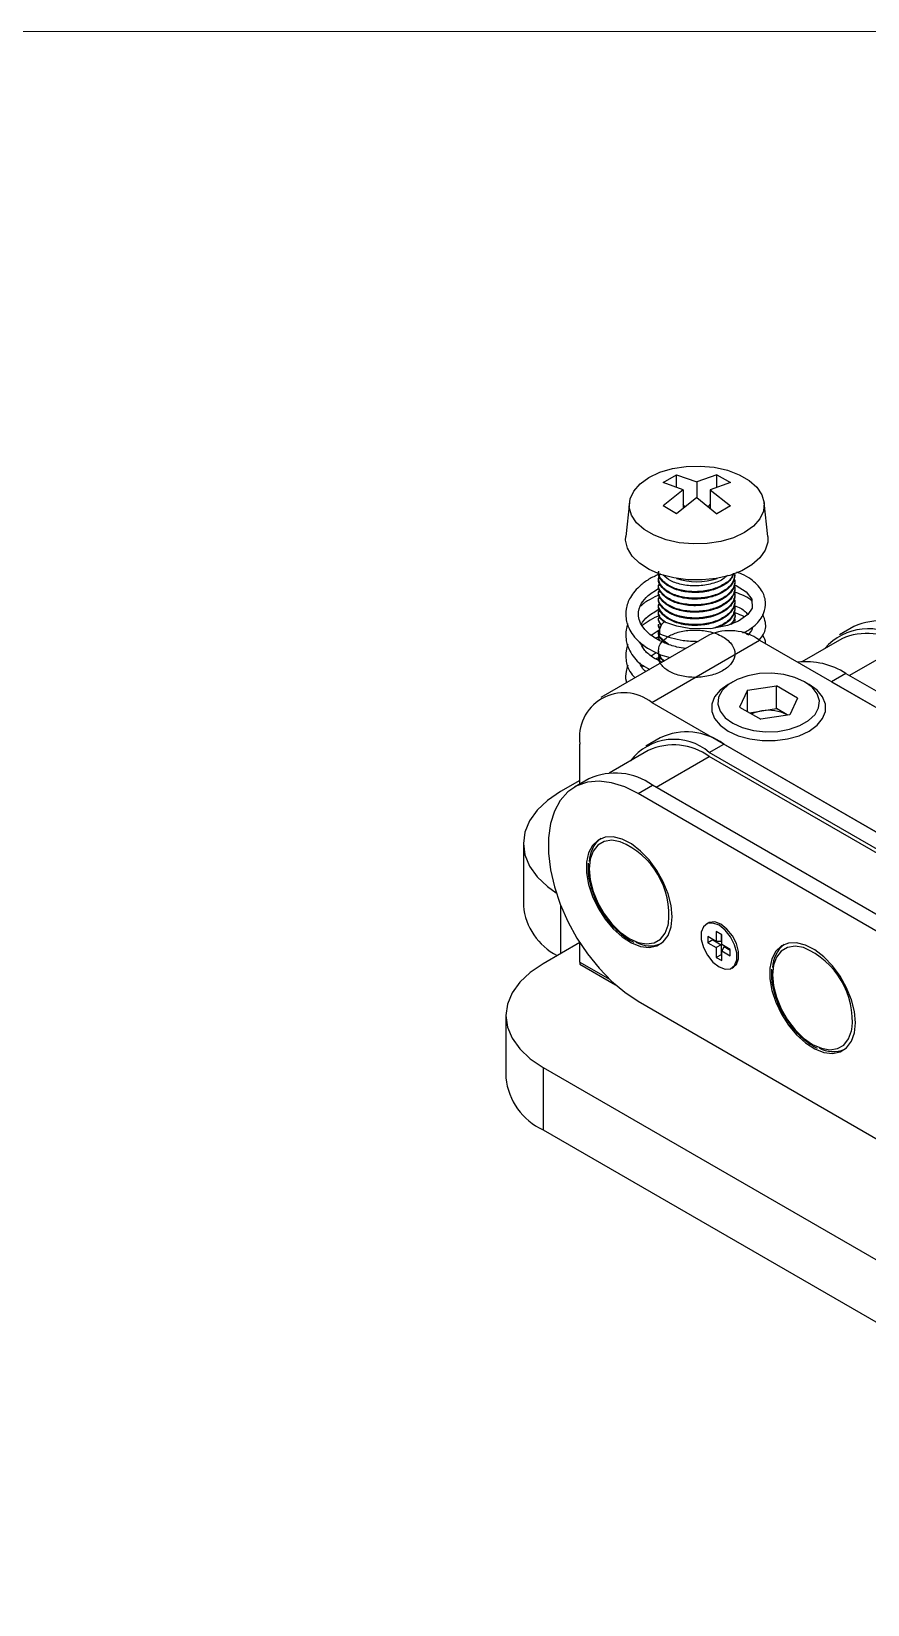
# Model space of a CAD drawing. Header units: millimetres. Extents: x 5 to 292, y 4 to 204.
# Drawn here: x 160.5 to 193.4, y 142.6 to 204.5 of the extents above; entities that cross this region are included whole.
import ezdxf

# ---------------------------------------------------------------- set-up
doc = ezdxf.new("R2010")
doc.units = ezdxf.units.MM

msp = doc.modelspace()

# ---------------------------------------------------------------- linework, layer by layer
at = {"color": 7, "linetype": 'Continuous', "lineweight": 18}
msp.add_line((4.92, 204.48), (291.92, 204.48), dxfattribs=at)
at = {"color": 7, "linetype": 'Continuous', "lineweight": 25}
for p, q in [((185.389, 186.744), (185.919, 187.05)), ((185.919, 187.05), (186.714, 186.768)), ((185.919, 186.556), (185.919, 187.05)), ((187.51, 187.05), (186.714, 186.768)), ((187.51, 187.05), (188.04, 186.744)), ((187.51, 186.556), (187.51, 187.05)), ((186.184, 186.462), (185.389, 186.744)), ((186.184, 186.462), (185.389, 185.826)), ((186.184, 186.462), (186.184, 185.731)), ((186.714, 186.768), (186.714, 186.156)), ((188.04, 186.744), (187.245, 186.462)), ((187.245, 186.462), (188.04, 185.826)), ((187.245, 186.462), (187.245, 185.731)), ((184.063, 185.956), (183.92, 184.625)), ((185.919, 185.519), (185.389, 185.826)), ((186.714, 186.156), (185.919, 185.519)), ((186.252, 185.786), (186.184, 185.884)), ((186.714, 186.156), (187.51, 185.519)), ((187.179, 185.784), (187.245, 185.882)), ((188.04, 185.826), (187.51, 185.519)), ((189.509, 184.625), (189.366, 185.956)), ((188.214, 183.093), (188.214, 183.126)), ((185.214, 182.996), (185.214, 182.964)), ((185.214, 182.737), (185.214, 182.704)), ((185.214, 182.478), (185.214, 182.445)), ((188.214, 182.834), (188.214, 182.866)), ((188.214, 182.575), (188.214, 182.607)), ((185.214, 182.218), (185.214, 182.186)), ((185.214, 181.959), (185.214, 181.927)), ((188.214, 182.316), (188.214, 182.348)), ((188.214, 182.056), (188.214, 182.089)), ((185.214, 181.7), (185.214, 181.667)), ((185.214, 181.441), (185.214, 181.408)), ((188.214, 181.797), (188.214, 181.829)), ((188.214, 181.538), (188.214, 181.57)), ((188.214, 181.279), (188.214, 181.311)), ((187.189, 180.741), (182.947, 178.292)), ((184.921, 180.744), (185.233, 180.951)), ((185.193, 180.67), (185.104, 180.626)), ((185.214, 181.181), (185.214, 181.149)), ((185.214, 180.922), (185.214, 180.89)), ((185.214, 180.663), (185.214, 180.63)), ((192.893, 181.086), (192.327, 180.759)), ((184.64, 180.349), (184.573, 180.302)), ((184.921, 179.927), (185.123, 180.062)), ((184.947, 178.094), (189.189, 180.543)), ((189.189, 180.543), (244.626, 148.54)), ((192.418, 180.601), (190.855, 179.699)), ((184.64, 179.532), (184.573, 179.485)), ((185.201, 179.857), (185.104, 179.81)), ((185.214, 179.885), (185.214, 179.853)), ((185.291, 179.963), (185.664, 179.861)), ((188.128, 178.91), (187.952, 178.808)), ((191.134, 178.808), (190.957, 178.91)), ((192.583, 179.237), (192.018, 178.911)), ((192.018, 178.911), (241.798, 150.173)), ((192.583, 179.237), (242.364, 150.5)), ((188.708, 178.576), (188.402, 177.918)), ((188.708, 178.576), (189.848, 178.753)), ((188.708, 177.741), (188.708, 178.576)), ((190.683, 178.271), (189.848, 178.753)), ((189.848, 177.854), (189.848, 178.753)), ((190.683, 178.271), (190.378, 177.612)), ((184.947, 178.094), (240.384, 146.091)), ((188.402, 177.918), (189.237, 177.436)), ((188.795, 177.691), (189.278, 177.766)), ((190.378, 177.612), (189.237, 177.436)), ((189.278, 177.766), (189.848, 177.854)), ((190.266, 177.613), (189.848, 177.854)), ((190.29, 177.599), (190.266, 177.613)), ((190.291, 177.599), (190.266, 177.613)), ((182.118, 174.886), (182.118, 176.461)), ((185.275, 176.709), (184.71, 176.382)), ((187.209, 176.135), (187.775, 176.461)), ((237.555, 147.724), (187.775, 176.461)), ((184.81, 176.209), (183.275, 175.323)), ((236.99, 147.397), (187.209, 176.135)), ((236.99, 147.234), (187.209, 175.971)), ((182.475, 175.092), (181.909, 174.766)), ((182.118, 175.031), (181.358, 174.592)), ((184.409, 174.518), (184.975, 174.845)), ((234.19, 145.781), (184.409, 174.518)), ((234.755, 146.107), (184.975, 174.845)), ((179.894, 172.551), (179.894, 170.101)), ((187.162, 169.424), (187.091, 169.383)), ((187.485, 168.701), (187.149, 168.895)), ((187.149, 168.895), (187.149, 168.65)), ((187.485, 169.089), (187.485, 168.701)), ((187.697, 168.966), (187.485, 169.089)), ((187.678, 168.977), (187.678, 168.693)), ((187.697, 168.578), (187.697, 168.966)), ((182.112, 168.659), (180.669, 167.826)), ((182.118, 167.887), (182.118, 168.649)), ((184.041, 168.781), (184.087, 168.749)), ((184.087, 168.749), (184.238, 168.672)), ((187.342, 168.761), (187.149, 168.65)), ((187.149, 168.65), (187.485, 168.456)), ((187.342, 168.783), (187.342, 168.761)), ((187.342, 168.761), (187.678, 168.567)), ((187.678, 168.693), (187.485, 168.701)), ((187.678, 168.567), (187.485, 168.456)), ((187.485, 168.456), (187.485, 168.068)), ((187.678, 168.567), (187.678, 168.179)), ((188.033, 168.384), (187.697, 168.578)), ((187.787, 168.504), (187.697, 168.333)), ((187.697, 167.945), (187.697, 168.333)), ((187.697, 168.333), (188.033, 168.139)), ((187.787, 168.504), (188.033, 168.362)), ((188.033, 168.139), (188.033, 168.384)), ((182.118, 167.887), (182.118, 167.805)), ((182.118, 167.887), (183.286, 167.213)), ((182.118, 167.805), (183.524, 166.994)), ((187.678, 168.179), (187.485, 168.068)), ((187.485, 168.068), (187.697, 167.945)), ((187.678, 168.179), (187.697, 168.168)), ((188.091, 167.651), (188.162, 167.692)), ((179.204, 165.785), (179.204, 163.335)), ((184.409, 166.353), (201.521, 156.474)), ((191.254, 164.617), (191.299, 164.585)), ((191.299, 164.585), (191.45, 164.508)), ((180.669, 163.744), (236.177, 131.7)), ((180.669, 163.744), (180.669, 161.294)), ((180.669, 161.294), (236.177, 129.25))]:
    msp.add_line(p, q, dxfattribs=at)
at = {"color": 8, "linetype": 'Continuous', "lineweight": 25}
for p, q in [((194.818, 180.364), (192.725, 179.155)), ((185.116, 174.763), (187.209, 175.971)), ((181.358, 170.134), (181.358, 168.224))]:
    msp.add_line(p, q, dxfattribs=at)
at = {"color": 7, "linetype": 'Continuous', "lineweight": 25, "flags": 128}
for points in [[(184.836, 186.945), (185.267, 187.147), (185.762, 187.293), (186.299, 187.376), (186.853, 187.392), (187.402, 187.342), (187.921, 187.227), (188.386, 187.053), (188.779, 186.826), (189.082, 186.557), (189.281, 186.258), (189.368, 185.941), (189.339, 185.621), (189.195, 185.311), (188.943, 185.025), (188.593, 184.776), (188.161, 184.574), (187.667, 184.429), (187.13, 184.346), (186.575, 184.329), (186.027, 184.379), (185.508, 184.494), (185.042, 184.669), (184.65, 184.896), (184.347, 185.164), (184.148, 185.464), (184.061, 185.78), (184.09, 186.101), (184.234, 186.41), (184.486, 186.696), (184.836, 186.945)], [(189.509, 184.625), (189.506, 184.402), (189.406, 184.081), (189.196, 183.777), (188.884, 183.504), (188.484, 183.272), (188.011, 183.092), (187.485, 182.971), (186.927, 182.913), (186.361, 182.922), (185.809, 182.996), (185.294, 183.132), (184.837, 183.326), (184.458, 183.568), (184.17, 183.85), (183.987, 184.16), (183.915, 184.484), (183.92, 184.625)], [(188.179, 182.727), (188.259, 182.702), (188.657, 182.453), (188.885, 182.153), (188.889, 181.805), (188.72, 181.555), (188.353, 181.29), (187.922, 181.117), (187.275, 180.994), (186.42, 181.004), (185.936, 181.094), (185.461, 181.249), (185.461, 181.249)], [(185.46, 181.25), (185.425, 181.25), (185.376, 181.219), (185.326, 181.156), (185.284, 181.071), (185.256, 180.979), (185.246, 180.891)], [(185.246, 180.891), (185.256, 180.822), (185.284, 180.783), (185.291, 180.779)], [(187.952, 178.808), (187.638, 178.581), (187.419, 178.319), (187.307, 178.035), (187.307, 177.745), (187.419, 177.461), (187.638, 177.199), (187.952, 176.972), (188.346, 176.79), (188.8, 176.664), (189.291, 176.599), (189.795, 176.599), (190.286, 176.664), (190.74, 176.79), (191.134, 176.972), (191.448, 177.199), (191.667, 177.461), (191.779, 177.745), (191.779, 178.035), (191.667, 178.319), (191.448, 178.581), (191.134, 178.809), (191.134, 178.809)], [(187.952, 178.808), (187.638, 178.581), (187.419, 178.319), (187.307, 178.035), (187.307, 177.745), (187.419, 177.461), (187.638, 177.199), (187.952, 176.972), (188.346, 176.79), (188.8, 176.664), (189.291, 176.599), (189.795, 176.599), (190.286, 176.664), (190.74, 176.79), (191.134, 176.972)], [(190.957, 178.911), (190.578, 179.082), (190.138, 179.196), (189.664, 179.247), (189.182, 179.23), (188.722, 179.147), (188.309, 179.003), (187.968, 178.806), (187.719, 178.568), (187.576, 178.302), (187.547, 178.024), (187.633, 177.751), (187.831, 177.497), (188.129, 177.278), (188.508, 177.106), (188.948, 176.992), (189.422, 176.942), (189.903, 176.959), (190.364, 177.041), (190.776, 177.185), (191.117, 177.382), (191.367, 177.62), (191.51, 177.886), (191.539, 178.164), (191.452, 178.438), (191.254, 178.692), (190.957, 178.911)], [(191.134, 176.972), (191.448, 177.199), (191.667, 177.461), (191.779, 177.745), (191.779, 178.035), (191.667, 178.319), (191.448, 178.581), (191.134, 178.808)], [(181.358, 174.592), (180.849, 174.247), (180.439, 173.861), (180.138, 173.443), (179.955, 173.002), (179.894, 172.551), (179.955, 172.099), (180.138, 171.659), (180.439, 171.24), (180.849, 170.854), (181.188, 170.613)], [(184.409, 174.518), (183.882, 174.777), (183.367, 174.939), (182.875, 175), (182.418, 174.959), (182.004, 174.817), (181.645, 174.577), (181.347, 174.245), (181.118, 173.827), (180.962, 173.334), (180.884, 172.776), (180.884, 172.166), (180.962, 171.517), (181.118, 170.844), (181.347, 170.162), (181.645, 169.486), (182.004, 168.831), (182.418, 168.212), (182.875, 167.643), (183.367, 167.136), (183.882, 166.703), (184.409, 166.353)], [(185.742, 169.666), (185.703, 170.108), (185.586, 170.574), (185.398, 171.043), (185.147, 171.494), (184.846, 171.904), (184.507, 172.256), (184.147, 172.532), (183.783, 172.719), (183.431, 172.809), (183.109, 172.798), (182.831, 172.686), (182.611, 172.478), (182.458, 172.184), (182.379, 171.818), (182.379, 171.397), (182.458, 170.94), (182.611, 170.47), (182.831, 170.007), (183.109, 169.574), (183.431, 169.191), (183.783, 168.875), (184.147, 168.642), (184.507, 168.503), (184.846, 168.463), (185.147, 168.525), (185.398, 168.686), (185.586, 168.938), (185.703, 169.27), (185.742, 169.666)], [(187.591, 167.7), (187.833, 167.61), (188.046, 167.629), (188.204, 167.755), (188.288, 167.973), (188.288, 168.257), (188.204, 168.572), (188.046, 168.88), (187.833, 169.145), (187.591, 169.334), (187.349, 169.424), (187.137, 169.405), (186.979, 169.279), (186.895, 169.061), (186.895, 168.777), (186.979, 168.462), (187.137, 168.154), (187.349, 167.889), (187.591, 167.7)], [(188.162, 167.692), (188.274, 167.796), (188.358, 168.014), (188.358, 168.298), (188.274, 168.613), (188.116, 168.921), (187.904, 169.186), (187.662, 169.374), (187.42, 169.465), (187.207, 169.446), (187.162, 169.424)], [(192.955, 165.502), (192.915, 165.944), (192.799, 166.41), (192.611, 166.88), (192.36, 167.33), (192.058, 167.741), (191.719, 168.092), (191.36, 168.368), (190.995, 168.555), (190.644, 168.645), (190.322, 168.634), (190.044, 168.522), (189.823, 168.314), (189.67, 168.02), (189.592, 167.654), (189.592, 167.233), (189.67, 166.777), (189.823, 166.306), (190.044, 165.844), (190.322, 165.41), (190.644, 165.027), (190.995, 164.712), (191.36, 164.479), (191.719, 164.339), (192.058, 164.299), (192.36, 164.361), (192.611, 164.522), (192.799, 164.775), (192.915, 165.107), (192.955, 165.502)], [(180.669, 167.826), (180.159, 167.481), (179.749, 167.095), (179.449, 166.677), (179.266, 166.236), (179.204, 165.785), (179.266, 165.333), (179.449, 164.893), (179.749, 164.474), (180.159, 164.088), (180.669, 163.744)]]:
    msp.add_lwpolyline(points, dxfattribs=at)
at = {"color": 8, "linetype": 'Continuous', "lineweight": 25, "flags": 128}
for points in [[(183.702, 172.619), (183.371, 172.676), (183.072, 172.632), (182.822, 172.488), (182.634, 172.251), (182.518, 171.933), (182.478, 171.55), (182.518, 171.122), (182.634, 170.67), (182.822, 170.216), (183.072, 169.783), (183.371, 169.393), (183.705, 169.066), (184.056, 168.818)], [(184.056, 168.818), (184.407, 168.661), (184.74, 168.603), (185.039, 168.647), (185.289, 168.792), (185.477, 169.029), (185.594, 169.346), (185.606, 169.408)], [(190.915, 168.456), (190.584, 168.513), (190.285, 168.468), (190.035, 168.324), (189.847, 168.087), (189.73, 167.769), (189.69, 167.387), (189.73, 166.959), (189.847, 166.506), (190.035, 166.052), (190.285, 165.619), (190.584, 165.23), (190.917, 164.902), (191.268, 164.654)], [(191.268, 164.654), (191.619, 164.497), (191.953, 164.439), (192.252, 164.484), (192.502, 164.628), (192.69, 164.865), (192.806, 165.183), (192.819, 165.244)]]:
    msp.add_lwpolyline(points, dxfattribs=at)
at = {"color": 7, "linetype": 'Continuous', "lineweight": 25}
for centre, radius, start, end in [((186.714, 185.255), 2.415, 250.65711, 289.343), ((193.931, 178.749), 2.557, 55.39948, 113.96151), ((188.018, 178.911), 2.009, 54.34087, 114.34871), ((193.448, 178.747), 2.246, 52.41657, 139.23048), ((193.408, 178.359), 2.451, 54.87464, 113.8149), ((191.013, 176.787), 2.911, 57.34705, 96.43221), ((183.851, 176.726), 1.753, 51.32541, 188.68525), ((189.472, 176.41), 1.37, 98.13263, 115.75346), ((189.545, 176.219), 1.57, 62.64299, 99.77108), ((186.315, 174.465), 2.473, 53.82349, 114.86596), ((185.817, 174.491), 2.155, 49.73495, 142.41112), ((185.806, 174.034), 2.393, 54.08206, 114.60749), ((183.515, 172.849), 2.473, 53.82349, 114.86596), ((183.649, 171.82), 1.165, 127.51801, 179.15294), ((182.503, 169.738), 3.121, 353.93088, 67.39934), ((182.378, 170.356), 2.497, 185.8552, 242.35241), ((184.873, 169.663), 1.134, 240.39158, 293.20455), ((190.862, 167.656), 1.165, 127.51776, 179.1532), ((189.715, 165.574), 3.121, 353.93088, 67.39934), ((192.085, 165.5), 1.134, 240.39155, 293.20474), ((181.742, 163.61), 2.553, 186.1874, 245.13266)]:
    msp.add_arc(centre, radius, start, end, dxfattribs=at)
for points, knots in [([(185.276, 183.16), (185.141, 183.099), (184.863, 182.973), (184.529, 182.734), (184.273, 182.483), (184.104, 182.242), (183.992, 182.004), (183.919, 181.723), (183.914, 181.363), (184.071, 180.897), (184.494, 180.366), (185.011, 180.104), (185.291, 179.963)], [0, 0, 0, 0, 0.086529, 0.177239, 0.257215, 0.327244, 0.386968, 0.449745, 0.542966, 0.664724, 0.818948, 1, 1, 1, 1]), ([(188.145, 183.173), (188.134, 183.127), (188.095, 182.966), (187.804, 182.732), (187.327, 182.522), (186.747, 182.432), (186.166, 182.476), (185.658, 182.641), (185.328, 182.904), (185.18, 183.132), (185.22, 183.246), (185.223, 183.254)], [0, 0, 0, 0, 0.052328, 0.184906, 0.317057, 0.453022, 0.583724, 0.718012, 0.853162, 0.989715, 1, 1, 1, 1]), ([(188.157, 183.177), (188.143, 183.119), (188.104, 182.945), (187.805, 182.7), (187.327, 182.489), (186.747, 182.4), (186.166, 182.444), (185.658, 182.608), (185.328, 182.871), (185.18, 183.1), (185.22, 183.214), (185.223, 183.222)], [0, 0, 0, 0, 0.065586, 0.196309, 0.326611, 0.460674, 0.589548, 0.721957, 0.855217, 0.989859, 1, 1, 1, 1]), ([(188.213, 183.093), (188.192, 182.975), (188.148, 182.74), (187.81, 182.44), (187.326, 182.23), (186.748, 182.141), (186.166, 182.185), (185.658, 182.349), (185.328, 182.612), (185.18, 182.841), (185.22, 182.955), (185.223, 182.963)], [0, 0, 0, 0, 0.1245003, 0.2469815, 0.3690679, 0.4946782, 0.6154265, 0.7394877, 0.8643451, 0.9904984, 1, 1, 1, 1]), ([(188.213, 183.126), (188.192, 183.007), (188.148, 182.772), (187.81, 182.472), (187.326, 182.263), (186.748, 182.173), (186.165, 182.217), (185.661, 182.382), (185.319, 182.645), (185.173, 182.931), (185.249, 183.101), (185.278, 183.165)], [0, 0, 0, 0, 0.1166616, 0.2314313, 0.3458309, 0.4635327, 0.5766785, 0.6929287, 0.8099249, 0.9281354, 1, 1, 1, 1]), ([(187.928, 183.105), (187.884, 183.059), (187.742, 182.913), (187.318, 182.752), (186.749, 182.658), (186.168, 182.705), (185.675, 182.856), (185.485, 183.026), (185.397, 183.105)], [0, 0, 0, 0, 0.0842357, 0.2706253, 0.4623949, 0.6467417, 0.8361464, 1, 1, 1, 1]), ([(188.529, 180.833), (188.595, 180.863), (188.78, 180.948), (189.089, 181.192), (189.376, 181.561), (189.457, 182.058), (189.288, 182.546), (188.932, 182.899), (188.563, 183.122), (188.355, 183.197), (188.286, 183.222)], [0, 0, 0, 0, 0.056366, 0.156743, 0.3368, 0.494842, 0.649869, 0.838065, 0.946641, 1, 1, 1, 1]), ([(186.277, 180.214), (186.162, 180.233), (185.876, 180.279), (185.405, 180.441), (184.957, 180.682), (184.629, 180.987), (184.458, 181.281), (184.394, 181.613), (184.49, 181.952), (184.785, 182.32), (185.09, 182.501), (185.25, 182.596)], [0, 0, 0, 0, 0.066046, 0.165205, 0.290507, 0.406788, 0.510534, 0.604784, 0.762978, 0.875638, 1, 1, 1, 1]), ([(188.178, 182.983), (188.193, 182.945), (188.253, 182.792), (188.129, 182.513), (187.815, 182.213), (187.324, 182.003), (186.748, 181.914), (186.166, 181.958), (185.658, 182.122), (185.328, 182.385), (185.18, 182.614), (185.22, 182.728), (185.223, 182.736)], [0, 0, 0, 0, 0.039256, 0.15974, 0.277291, 0.394464, 0.515018, 0.630906, 0.749974, 0.869805, 0.990881, 1, 1, 1, 1]), ([(188.213, 182.834), (188.192, 182.716), (188.148, 182.48), (187.81, 182.18), (187.326, 181.971), (186.748, 181.881), (186.166, 181.925), (185.658, 182.09), (185.328, 182.353), (185.18, 182.581), (185.22, 182.696), (185.223, 182.704)], [0, 0, 0, 0, 0.1245, 0.246982, 0.369068, 0.494678, 0.615426, 0.739488, 0.864345, 0.990498, 1, 1, 1, 1]), ([(188.178, 182.724), (188.193, 182.686), (188.253, 182.533), (188.129, 182.253), (187.815, 181.954), (187.324, 181.744), (186.748, 181.654), (186.166, 181.699), (185.658, 181.863), (185.328, 182.126), (185.18, 182.355), (185.22, 182.469), (185.223, 182.477)], [0, 0, 0, 0, 0.039256, 0.15974, 0.277291, 0.394464, 0.515018, 0.630906, 0.749974, 0.869805, 0.990881, 1, 1, 1, 1]), ([(188.213, 182.575), (188.192, 182.456), (188.148, 182.221), (187.81, 181.921), (187.326, 181.712), (186.748, 181.622), (186.166, 181.666), (185.658, 181.831), (185.328, 182.094), (185.18, 182.322), (185.22, 182.436), (185.223, 182.444)], [0, 0, 0, 0, 0.1245003, 0.2469815, 0.3690679, 0.4946782, 0.6154265, 0.7394877, 0.8643451, 0.9904983, 1, 1, 1, 1]), ([(185.252, 182.332), (185.126, 182.274), (184.859, 182.15), (184.619, 181.995), (184.521, 181.897), (184.518, 181.895)], [0, 0, 0, 0, 0.465943, 0.985719, 1, 1, 1, 1]), ([(188.178, 182.465), (188.193, 182.427), (188.253, 182.273), (188.129, 181.994), (187.815, 181.695), (187.324, 181.485), (186.748, 181.395), (186.166, 181.439), (185.658, 181.604), (185.328, 181.867), (185.18, 182.095), (185.22, 182.209), (185.223, 182.217)], [0, 0, 0, 0, 0.039256, 0.15974, 0.277291, 0.394463, 0.515018, 0.630906, 0.749974, 0.869805, 0.990881, 1, 1, 1, 1]), ([(188.213, 182.316), (188.192, 182.197), (188.148, 181.962), (187.81, 181.662), (187.326, 181.453), (186.748, 181.363), (186.166, 181.407), (185.658, 181.571), (185.328, 181.834), (185.18, 182.063), (185.22, 182.177), (185.223, 182.185)], [0, 0, 0, 0, 0.1245, 0.246981, 0.369068, 0.494678, 0.615426, 0.739488, 0.864345, 0.990498, 1, 1, 1, 1]), ([(188.178, 182.205), (188.193, 182.168), (188.253, 182.014), (188.129, 181.735), (187.815, 181.435), (187.324, 181.226), (186.748, 181.136), (186.166, 181.18), (185.658, 181.345), (185.328, 181.608), (185.18, 181.836), (185.22, 181.95), (185.223, 181.958)], [0, 0, 0, 0, 0.039256, 0.15974, 0.277291, 0.394464, 0.515018, 0.630906, 0.749974, 0.869805, 0.990881, 1, 1, 1, 1]), ([(188.213, 182.056), (188.192, 181.938), (188.148, 181.703), (187.81, 181.403), (187.326, 181.193), (186.748, 181.104), (186.166, 181.148), (185.658, 181.312), (185.328, 181.575), (185.18, 181.804), (185.22, 181.918), (185.223, 181.926)], [0, 0, 0, 0, 0.1245, 0.246982, 0.369068, 0.494678, 0.615426, 0.739488, 0.864345, 0.990498, 1, 1, 1, 1]), ([(188.178, 181.946), (188.193, 181.908), (188.253, 181.755), (188.127, 181.477), (187.833, 181.181), (187.517, 181.066), (187.37, 181.012)], [0, 0, 0, 0, 0.1031276, 0.4196456, 0.7284589, 1, 1, 1, 1]), ([(188.168, 181.914), (188.198, 181.905), (188.414, 181.839), (188.618, 181.699), (188.7, 181.582), (188.719, 181.554)], [0, 0, 0, 0, 0.113714, 0.793224, 1, 1, 1, 1]), ([(188.886, 182.078), (188.87, 182.095), (188.774, 182.198), (188.523, 182.32), (188.279, 182.41), (188.173, 182.449)], [0, 0, 0, 0, 0.09896, 0.608674, 1, 1, 1, 1]), ([(184.544, 181.168), (184.545, 181.171), (184.575, 181.279), (184.803, 181.507), (185.103, 181.69), (185.263, 181.788)], [0, 0, 0, 0, 0.014274, 0.475841, 1, 1, 1, 1]), ([(185.266, 181.522), (185.133, 181.463), (184.875, 181.348), (184.671, 181.193), (184.573, 181.119)], [0, 0, 0, 0, 0.517032, 1, 1, 1, 1]), ([(185.518, 181.231), (185.458, 181.272), (185.277, 181.395), (185.181, 181.577), (185.22, 181.691), (185.223, 181.699)], [0, 0, 0, 0, 0.313206, 0.951895, 1, 1, 1, 1]), ([(185.431, 181.264), (185.403, 181.284), (185.256, 181.389), (185.181, 181.545), (185.22, 181.659), (185.223, 181.667)], [0, 0, 0, 0, 0.182091, 0.942711, 1, 1, 1, 1]), ([(185.326, 181.153), (185.259, 181.24), (185.186, 181.335), (185.22, 181.432), (185.223, 181.44)], [0, 0, 0, 0, 0.91688, 1, 1, 1, 1]), ([(185.318, 181.14), (185.256, 181.221), (185.188, 181.31), (185.22, 181.399), (185.223, 181.407)], [0, 0, 0, 0, 0.910654, 1, 1, 1, 1]), ([(188.213, 181.797), (188.191, 181.679), (188.145, 181.446), (187.865, 181.175), (187.603, 181.075), (187.505, 181.038)], [0, 0, 0, 0, 0.389574, 0.772829, 1, 1, 1, 1]), ([(188.178, 181.687), (188.192, 181.649), (188.251, 181.497), (188.193, 181.301), (188.058, 181.183), (188.036, 181.163)], [0, 0, 0, 0, 0.213319, 0.8680357, 1, 1, 1, 1]), ([(188.213, 181.538), (188.208, 181.415), (188.202, 181.279), (188.081, 181.172), (188.07, 181.162)], [0, 0, 0, 0, 0.912307, 1, 1, 1, 1]), ([(188.584, 181.457), (188.553, 181.476), (188.431, 181.549), (188.276, 181.599), (188.162, 181.637)], [0, 0, 0, 0, 0.256887, 1, 1, 1, 1]), ([(188.178, 181.428), (188.202, 181.39), (188.227, 181.351), (188.214, 181.312), (188.213, 181.311)], [0, 0, 0, 0, 0.97528, 1, 1, 1, 1]), ([(189.175, 180.55), (189.237, 180.624), (189.408, 180.827), (189.461, 181.201), (189.355, 181.451), (189.312, 181.553)], [0, 0, 0, 0, 0.252494, 0.694617, 1, 1, 1, 1]), ([(184.002, 181.192), (184.001, 181.191), (183.964, 181.112), (183.924, 180.905), (183.911, 180.546), (184.076, 180.083), (184.386, 179.655), (184.741, 179.465), (184.865, 179.399)], [0, 0, 0, 0, 0.001503, 0.123502, 0.304663, 0.541283, 0.840995, 1, 1, 1, 1]), ([(185.608, 180.385), (185.516, 180.446), (185.3, 180.591), (185.18, 180.799), (185.22, 180.913), (185.223, 180.921)], [0, 0, 0, 0, 0.4120105, 0.9588155, 1, 1, 1, 1]), ([(185.561, 180.388), (185.486, 180.439), (185.288, 180.572), (185.181, 180.767), (185.22, 180.881), (185.223, 180.889)], [0, 0, 0, 0, 0.364028, 0.955455, 1, 1, 1, 1]), ([(185.276, 179.717), (185.248, 179.864), (185.18, 180.232), (185.283, 180.435), (185.614, 180.737), (186.092, 180.905), (186.638, 180.965), (187.227, 180.904), (187.772, 180.701), (188.135, 180.377), (188.252, 180.014), (188.139, 179.662), (187.812, 179.361), (187.325, 179.152), (186.748, 179.062), (186.165, 179.106), (185.66, 179.271), (185.321, 179.534), (185.176, 179.799), (185.24, 179.949), (185.258, 179.993)], [0, 0, 0, 0, 0.040769, 0.102137, 0.162047, 0.216319, 0.272181, 0.326015, 0.390615, 0.455692, 0.512048, 0.570722, 0.627967, 0.685027, 0.743735, 0.80017, 0.858154, 0.916509, 0.97547, 1, 1, 1, 1]), ([(185.276, 180.98), (185.24, 181.028), (185.199, 181.084), (185.22, 181.14), (185.223, 181.148)], [0, 0, 0, 0, 0.857825, 1, 1, 1, 1]), ([(185.27, 181.027), (185.238, 181.07), (185.2, 181.121), (185.22, 181.172), (185.223, 181.18)], [0, 0, 0, 0, 0.844609, 1, 1, 1, 1]), ([(185.254, 180.545), (185.237, 180.576), (185.19, 180.661), (185.238, 180.746), (185.268, 180.8)], [0, 0, 0, 0, 0.365778, 1, 1, 1, 1]), ([(185.291, 180.779), (185.579, 180.68), (186.049, 180.518), (186.568, 180.504), (186.769, 180.499)], [0, 0, 0, 0, 0.613994, 1, 1, 1, 1]), ([(188.589, 180.862), (188.614, 180.849), (188.673, 180.815), (188.694, 180.778), (188.706, 180.755)], [0, 0, 0, 0, 0.415874, 1, 1, 1, 1]), ([(188.888, 181.05), (188.89, 181.03), (188.898, 180.932), (188.802, 180.828), (188.726, 180.747)], [0, 0, 0, 0, 0.211799, 1, 1, 1, 1]), ([(189.415, 180.413), (189.416, 180.417), (189.435, 180.528), (189.372, 180.634), (189.312, 180.736)], [0, 0, 0, 0, 0.037237, 1, 1, 1, 1]), ([(184.002, 180.375), (184.001, 180.374), (183.964, 180.296), (183.923, 180.088), (183.917, 179.732), (184.017, 179.358), (184.213, 179.145), (184.286, 179.066)], [0, 0, 0, 0, 0.002202, 0.180918, 0.446301, 0.792924, 1, 1, 1, 1]), ([(185.336, 179.684), (185.208, 179.747), (184.92, 179.889), (184.625, 180.171), (184.522, 180.376), (184.473, 180.473)], [0, 0, 0, 0, 0.298441, 0.669598, 1, 1, 1, 1]), ([(184.544, 180.352), (184.545, 180.355), (184.548, 180.368), (184.561, 180.38), (184.571, 180.39)], [0, 0, 0, 0, 0.247758, 1, 1, 1, 1]), ([(185.431, 179.708), (185.403, 179.728), (185.256, 179.833), (185.181, 179.989), (185.22, 180.103), (185.223, 180.111)], [0, 0, 0, 0, 0.182091, 0.942711, 1, 1, 1, 1]), ([(184.002, 179.559), (184.001, 179.558), (183.964, 179.479), (183.929, 179.273), (183.897, 179.043), (183.948, 178.901), (183.958, 178.876)], [0, 0, 0, 0, 0.004371, 0.359194, 0.886084, 1, 1, 1, 1]), ([(184.707, 179.308), (184.684, 179.328), (184.561, 179.437), (184.513, 179.558), (184.473, 179.656)], [0, 0, 0, 0, 0.182853, 1, 1, 1, 1]), ([(184.544, 179.535), (184.545, 179.538), (184.548, 179.551), (184.561, 179.564), (184.571, 179.573)], [0, 0, 0, 0, 0.24776, 1, 1, 1, 1]), ([(185.257, 179.729), (185.233, 179.762), (185.203, 179.803), (185.22, 179.844), (185.223, 179.852)], [0, 0, 0, 0, 0.805254, 1, 1, 1, 1]), ([(185.442, 179.733), (185.408, 179.755), (185.306, 179.822), (185.289, 179.911), (185.278, 179.97)], [0, 0, 0, 0, 0.337897, 1, 1, 1, 1]), ([(182.442, 171.772), (182.438, 171.647), (182.43, 171.389), (182.508, 170.957), (182.653, 170.509), (182.806, 170.161), (182.923, 169.979), (182.952, 169.934)], [0, 0, 0, 0, 0.218129, 0.453229, 0.68801, 0.922407, 1, 1, 1, 1]), ([(182.952, 169.934), (183.008, 169.84), (183.147, 169.607), (183.422, 169.28), (183.733, 168.98), (183.946, 168.842), (184.041, 168.781)], [0, 0, 0, 0, 0.1917041, 0.4786115, 0.7661706, 1, 1, 1, 1]), ([(189.655, 167.608), (189.651, 167.484), (189.643, 167.225), (189.72, 166.793), (189.866, 166.346), (190.018, 165.997), (190.135, 165.815), (190.165, 165.77)], [0, 0, 0, 0, 0.218129, 0.453229, 0.688011, 0.922407, 1, 1, 1, 1]), ([(190.165, 165.77), (190.22, 165.677), (190.36, 165.443), (190.634, 165.117), (190.945, 164.816), (191.158, 164.679), (191.254, 164.617)], [0, 0, 0, 0, 0.191705, 0.478612, 0.766171, 1, 1, 1, 1])]:
    msp.add_open_spline(points, degree=3, knots=knots, dxfattribs=at)

doc.saveas('drawing.dxf')
